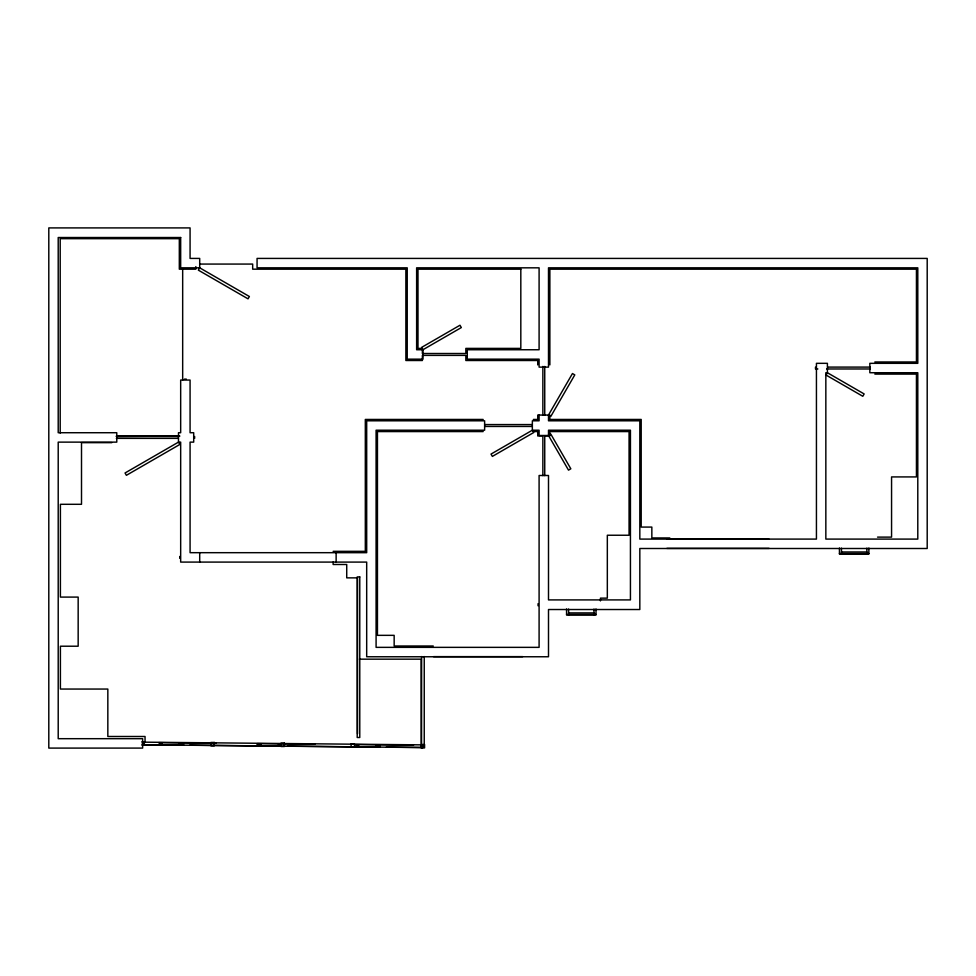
<?xml version="1.0" encoding="UTF-8"?>
<svg xmlns="http://www.w3.org/2000/svg" width="976" height="976" viewBox="0 0 976 976"><rect width="100%" height="100%" fill="white"/><g stroke="black" fill="none" stroke-linecap="round" stroke-linejoin="round"><path stroke-width="1.46" d="M142.52 742.077L142.484 744.773L422.889 747.555L422.913 744.871L142.508 742.15M179.657 436.077L116.339 436.455L178.388 436.479M200.312 264.069L252.674 264.069L252.674 269.181L405.87 269.181L405.87 360.51L422.376 360.51L422.376 355.386L465.845 355.386L465.845 360.51L537.739 360.51L537.739 364.902M874.85 361.974L916.44 361.974L916.44 269.181L549.866 269.181L549.866 364.902M827.672 367.098L870.275 367.098M817.839 368.977L815.497 368.977L815.497 367.098M826.599 368.977L870.324 368.977M874.85 374.101L916.44 374.101L916.44 476.922L891.564 476.922L891.564 537.117L877.558 537.117M184.44 379.115L186.318 379.115M483.193 419.448L365.317 419.448L365.317 551.33L333.133 551.33M533.347 419.448L537.739 419.448L537.739 415.056L548.585 415.056L550.83 416.374L574.791 374.894L572.461 373.54L548.5 415.032L548.5 420.802L639.829 420.802L639.829 539.094L816.436 539.094L816.436 363.328L827.404 363.328L827.404 372.734L826.062 375.065L862.796 396.28L864.15 393.95L827.404 372.734L825.842 372.734L825.842 539.094L917.794 539.094L917.794 372.734L869.836 372.734L869.836 363.328L917.794 363.328L917.794 267.827L548.5 267.827L548.5 367.122L539.094 367.122L539.094 359.156L467.272 359.156L467.272 349.75L539.094 349.75L539.094 267.827L416.63 267.827L416.63 349.75L422.913 349.75L461.331 327.57L459.977 325.24L421.571 347.419L422.913 349.75L422.913 359.156L407.224 359.156L407.224 267.827L257.066 267.827L257.066 258.42L927.2 258.42L927.2 548.5L639.829 548.5L639.829 609.524L548.5 609.524L548.5 656.763L366.683 656.763L366.683 562.091L180.67 562.091L180.67 442.128L178.486 442.128L125.05 472.982L126.392 475.312L179.828 444.458L178.486 442.128L178.486 432.722L180.67 432.722L180.67 380.054L190.076 380.054L190.076 432.722L193.699 432.722L193.699 442.128L190.076 442.128L190.076 552.684L366.683 552.684L366.683 420.802L484.621 420.802L484.621 430.209L376.089 430.209L376.089 647.356L539.094 647.356L539.094 475.495L548.5 475.495L548.5 599.911L630.435 599.911L630.435 430.209L548.5 430.209L548.5 435.491L568.508 470.139L570.826 468.797L550.83 434.149L548.5 435.491L539.094 435.491L539.094 430.209L532.359 430.209L491.013 454.084L492.368 456.402L533.701 432.539L532.359 430.209L532.359 420.802L539.094 420.802L539.094 415.032M484.718 424.572L531.835 424.572M484.718 426.451L531.835 426.451M483.193 431.575L377.444 431.575L377.444 635.339L394.158 635.339L394.158 646.002L433.246 646.002M533.347 431.575L537.739 431.575L537.739 435.955L542.863 435.955L542.863 475.605M116.339 436.065L179.657 436.065M116.351 438.358L178.388 438.358M111.813 442.653L81.508 442.653L81.508 504.299L60.402 504.299L60.402 597.092L78.165 597.092L78.165 646.21L60.402 646.21L60.402 689.056L107.836 689.056L107.836 736.49L145.046 736.49L145.046 742.516M669.829 537.947L651.846 537.947L651.846 527.077L641.195 527.077L641.195 419.448L549.866 419.448L549.866 415.056M666.864 539.228L769.064 539.228M666.864 548.378L769.064 548.378M841.458 551.977L866.859 551.977M839.445 553.538L868.872 553.538M568.593 612.904L593.981 612.904M566.568 614.465L596.007 614.465M433.527 656.628L522.709 656.628M359.424 659.166L421.12 659.166L421.217 747.897L424.584 747.897L424.584 744.529L421.217 744.529M141.935 741.748L144.18 741.748L144.18 745.115L141.935 745.115M158.698 742.651L216.343 743.224M257.298 743.627L314.931 744.2M355.898 744.603L413.531 745.176M159.271 743.187L162.321 743.224M256.798 744.163L261.373 744.2M355.85 745.139L358.9 745.176M179.072 744.2L183.647 744.237M278.123 745.176L281.173 745.213M375.662 746.14L380.225 746.189M142.484 744.712L183.634 745.115M189.734 745.176L281.161 746.091M287.261 746.14L351.262 746.786M354.312 746.811L380.225 747.067M386.313 747.128L422.889 747.494M868.872 548.048L868.872 554.063L839.445 554.063L839.445 548.048M866.859 548.158L866.859 554.063M841.458 548.158L841.458 554.063M600.435 600.911L600.435 598.142L607.328 598.142L607.328 535.238L629.069 535.238L629.069 431.575L549.866 431.575L549.866 435.955L544.742 435.955L544.742 475.605M596.007 608.963L596.007 614.978L566.568 614.978L566.568 608.963M593.981 609.073L593.981 614.978M568.593 609.073L568.593 614.978M544.742 366.427L544.742 415.056M542.863 366.427L542.863 415.056M538.057 603.68L538.057 605.767M424.243 656.543L424.243 746.213L421.559 746.213L421.62 656.543M357.545 733.745L357.545 577.865L346.724 577.865L346.724 564.494L333.133 564.494L333.133 562.03M336.134 552.684L336.134 562.091M199.702 552.684L199.702 562.091M195.822 266.619L195.822 269.181L179.316 269.181L179.316 238.669L60.195 238.669L60.195 433.039M194.639 436.479L194.639 438.358M182.671 269.181L182.671 379.932M179.73 556.442L179.73 558.321M180.67 237.522L180.67 267.827L199.702 267.827L249.38 296.509L248.038 298.839L198.36 270.157L199.702 267.827L199.702 258.42L190.076 258.42L190.076 227.908L48.8 227.908L48.8 748.092L142.642 748.092L142.642 738.686L58.206 738.686L58.206 442.128L116.778 442.128L116.778 432.722L58.206 432.722L58.206 237.522L180.67 237.522M520.818 269.181L417.984 269.181L417.984 348.395L422.376 348.395L422.376 353.507L465.845 353.507L465.845 348.395L520.818 348.395L520.818 269.181M359.766 576.914L357.204 576.914L357.204 737.502L359.766 737.502L359.766 576.914M214.281 742.443L210.926 742.443L210.926 745.81L214.281 745.81L214.281 742.443M284.382 743.139L281.027 743.139L281.027 746.506L284.382 746.506L284.382 743.139M354.483 743.834L351.116 743.834L351.116 747.201L354.483 747.201L354.483 743.834"/></g></svg>
